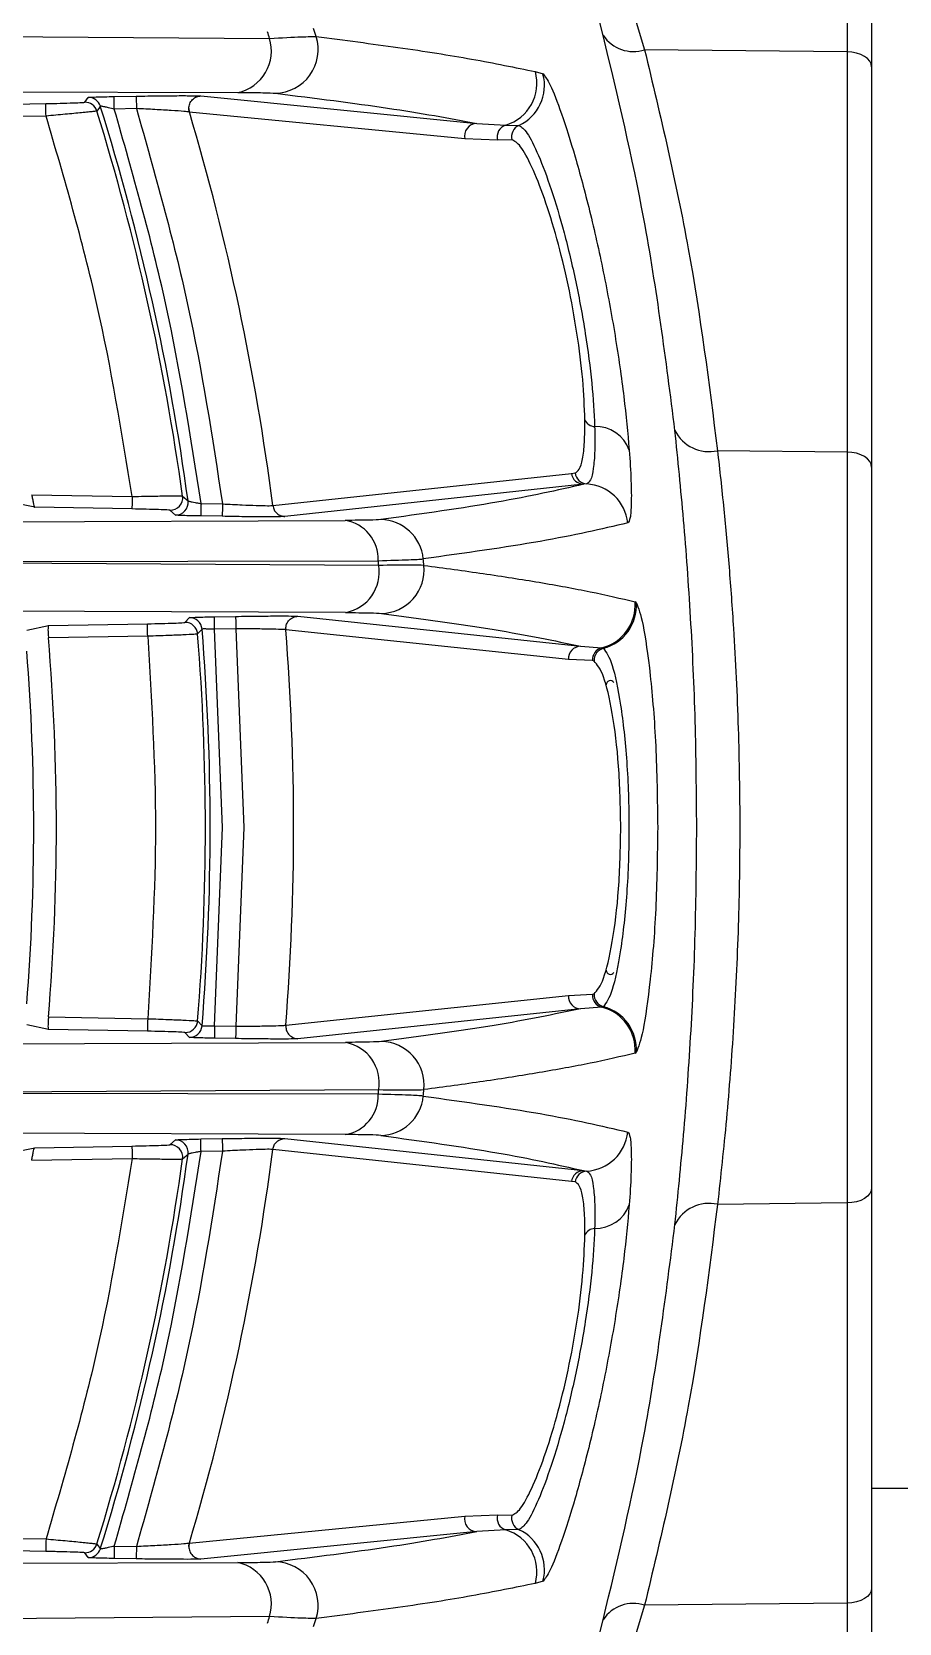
# Model space of a CAD drawing. Extents: x 17.3 to 113.1, y 4.8 to 84.5.
# Drawn here: x 109.666 to 110.706, y 34.952 to 36.861 of the extents above; entities that cross this region are included whole.
import ezdxf

# ---------------------------------------------------------------- set-up
doc = ezdxf.new("R2010")
doc.units = 0
doc.header["$MEASUREMENT"] = 0
doc.layers.add('OBJECT', color=7, linetype='CONTINUOUS')

msp = doc.modelspace()

# ---------------------------------------------------------------- linework, layer by layer
at = {"layer": 'OBJECT'}
for p, q in [((110.6727, 44.0865), (110.6727, 35.1139)), ((110.6432, 36.957), (110.6432, 36.8368)), ((110.3508, 36.8566), (110.3337, 36.9225)), ((110.383, 36.8964), (110.4004, 36.8393)), ((109.299, 36.8578), (109.9507, 36.8529)), ((110.6432, 36.8368), (110.4004, 36.8393)), ((110.6432, 36.8368), (110.6432, 36.3568)), ((110.2694, 36.8131), (110.2786, 36.8103)), ((109.2622, 36.7899), (109.9127, 36.7881)), ((109.7289, 36.7764), (109.7331, 36.7822)), ((109.7642, 36.7832), (109.7907, 36.7837)), ((109.8684, 36.7839), (110.1991, 36.751)), ((109.5549, 36.7726), (109.6823, 36.7748)), ((109.7477, 36.7716), (109.7435, 36.7658)), ((109.791, 36.7687), (109.7644, 36.7682)), ((109.8538, 36.7689), (109.8544, 36.7646)), ((109.8544, 36.7646), (109.8538, 36.7689)), ((110.1849, 36.7323), (109.8544, 36.7646)), ((109.6826, 36.7598), (109.5585, 36.7576)), ((110.1991, 36.751), (110.234, 36.7489)), ((110.234, 36.7489), (110.2496, 36.7486)), ((110.2239, 36.7309), (110.1849, 36.7323)), ((110.2413, 36.7314), (110.2239, 36.7309)), ((110.6432, 36.3568), (110.4879, 36.3584)), ((110.6432, 36.3568), (110.6432, 35.4562)), ((109.9546, 36.2926), (110.3126, 36.3312)), ((110.3126, 36.3312), (110.3171, 36.3317)), ((109.6655, 36.3056), (109.7859, 36.3035)), ((109.8464, 36.304), (109.8529, 36.2982)), ((110.3271, 36.3181), (109.9691, 36.2795)), ((110.331, 36.3186), (110.3271, 36.3181)), ((109.669, 36.2906), (109.6417, 36.2963)), ((109.7856, 36.2885), (109.669, 36.2906)), ((109.8378, 36.2811), (109.8312, 36.287)), ((109.8685, 36.2951), (109.8942, 36.2946)), ((109.4262, 36.2724), (110.0414, 36.2748)), ((109.894, 36.2797), (109.8682, 36.2801)), ((109.4658, 36.2251), (110.081, 36.2265)), ((110.0816, 36.2208), (109.4659, 36.2243)), ((110.3904, 36.1762), (110.3891, 36.1772)), ((110.0419, 36.1642), (109.4263, 36.1667)), ((109.6854, 36.1488), (109.8042, 36.1508)), ((109.8492, 36.1524), (109.8545, 36.1582)), ((109.8845, 36.1592), (109.91, 36.1597)), ((109.9847, 36.1598), (110.3237, 36.1239)), ((109.6596, 36.1431), (109.6854, 36.1488)), ((109.8045, 36.1358), (109.6854, 36.1338)), ((109.8697, 36.1444), (109.8644, 36.1386)), ((109.9102, 36.1447), (109.8847, 36.1442)), ((109.8944, 35.9065), (109.8847, 36.1442)), ((109.9102, 36.1447), (109.9199, 35.9065)), ((109.9701, 36.1448), (109.9701, 36.1437)), ((109.9701, 36.1437), (109.9701, 36.1448)), ((110.3091, 36.108), (109.9701, 36.1437)), ((110.3237, 36.1239), (110.3492, 36.122)), ((110.3492, 36.122), (110.3511, 36.1215)), ((110.3379, 36.1066), (110.3091, 36.108)), ((110.3399, 36.1061), (110.3379, 36.1066)), ((109.8847, 35.6687), (109.8944, 35.9065)), ((109.9199, 35.9065), (109.9102, 35.6683)), ((109.9701, 35.6693), (110.3091, 35.7049)), ((110.3091, 35.7049), (110.3379, 35.7064)), ((110.3379, 35.7064), (110.3399, 35.7068)), ((109.6854, 35.6792), (109.8045, 35.6771)), ((109.8644, 35.6744), (109.8697, 35.6685)), ((110.3237, 35.6891), (109.9847, 35.6531)), ((110.3492, 35.6909), (110.3237, 35.6891)), ((110.3511, 35.6915), (110.3492, 35.6909)), ((109.6854, 35.6642), (109.6596, 35.6699)), ((109.8042, 35.6621), (109.6854, 35.6642)), ((109.8545, 35.6548), (109.8492, 35.6606)), ((109.8847, 35.6687), (109.9102, 35.6683)), ((109.9701, 35.6693), (109.9701, 35.6681)), ((109.9701, 35.6681), (109.9701, 35.6693)), ((109.4263, 35.6463), (110.0419, 35.6487)), ((109.91, 35.6533), (109.8845, 35.6537)), ((110.3891, 35.6358), (110.3904, 35.6368)), ((110.081, 35.5865), (109.4658, 35.5879)), ((109.4659, 35.5886), (110.0816, 35.5921)), ((110.0414, 35.5382), (109.4262, 35.5406)), ((109.6417, 35.5167), (109.669, 35.5224)), ((109.669, 35.5224), (109.7856, 35.5244)), ((109.8312, 35.526), (109.8378, 35.5318)), ((109.8682, 35.5329), (109.894, 35.5333)), ((110.3126, 35.4817), (109.9546, 35.5204)), ((109.9691, 35.5335), (110.3271, 35.4949)), ((109.6655, 35.5073), (109.7859, 35.5094)), ((109.8464, 35.509), (109.8529, 35.5148)), ((109.8942, 35.5183), (109.8685, 35.5179)), ((110.3271, 35.4949), (110.331, 35.4944)), ((110.3171, 35.4813), (110.3126, 35.4817)), ((110.6432, 35.4562), (110.4879, 35.4545)), ((110.6432, 35.4562), (110.6432, 34.9762)), ((110.6727, 35.1139), (110.8607, 35.1139)), ((110.6727, 35.1139), (110.6727, 34.8945)), ((110.1849, 35.0806), (110.2239, 35.082)), ((110.2239, 35.082), (110.2413, 35.0816)), ((109.8544, 35.0483), (110.1849, 35.0806)), ((110.234, 35.064), (110.1991, 35.0619)), ((110.2496, 35.0643), (110.234, 35.064)), ((109.5585, 35.0553), (109.6826, 35.0532)), ((109.7435, 35.0471), (109.7477, 35.0413)), ((109.7644, 35.0447), (109.791, 35.0443)), ((109.8544, 35.0483), (109.8538, 35.0441)), ((109.8538, 35.0441), (109.8544, 35.0483)), ((110.1991, 35.0619), (109.8684, 35.0291)), ((109.2622, 35.0231), (109.9127, 35.0249)), ((109.6823, 35.0382), (109.5549, 35.0404)), ((109.7331, 35.0308), (109.7289, 35.0366)), ((109.7907, 35.0293), (109.7642, 35.0298)), ((110.2786, 35.0027), (110.2694, 34.9999)), ((110.4004, 34.9736), (110.383, 34.9165)), ((110.6432, 34.9762), (110.4004, 34.9736)), ((110.6432, 34.9762), (110.6432, 34.856)), ((109.9507, 34.96), (109.299, 34.9551)), ((110.3337, 34.8904), (110.3508, 34.9563))]:
    msp.add_line(p, q, dxfattribs=at)
at = {"layer": 'OBJECT', "flags": 128}
for points in [[(110.6727, 36.8188), (110.6721, 36.8223), (110.6705, 36.8256), (110.6677, 36.8287), (110.6641, 36.8314), (110.6596, 36.8336), (110.6545, 36.8353), (110.649, 36.8364), (110.6432, 36.8368)], [(109.7644, 36.7682), (109.7644, 36.7711), (109.7643, 36.7739), (109.7643, 36.7765), (109.7643, 36.7787), (109.7642, 36.7806), (109.7642, 36.782), (109.7642, 36.7829), (109.7642, 36.7832)], [(109.7907, 36.7837), (109.7907, 36.7833), (109.7907, 36.7825), (109.7907, 36.7811), (109.7908, 36.7792), (109.7908, 36.7769), (109.7909, 36.7744), (109.7909, 36.7716), (109.791, 36.7687)], [(109.6826, 36.7598), (109.6825, 36.7627), (109.6825, 36.7655), (109.6824, 36.7681), (109.6824, 36.7703), (109.6823, 36.7722), (109.6823, 36.7736), (109.6823, 36.7745), (109.6823, 36.7748)], [(110.6727, 36.3388), (110.6721, 36.3423), (110.6705, 36.3456), (110.6677, 36.3487), (110.6641, 36.3514), (110.6596, 36.3536), (110.6545, 36.3553), (110.649, 36.3564), (110.6432, 36.3568)], [(109.7859, 36.3035), (109.7858, 36.3006), (109.7858, 36.2978), (109.7857, 36.2953), (109.7857, 36.293), (109.7856, 36.2911), (109.7856, 36.2897), (109.7856, 36.2889), (109.7856, 36.2885)], [(109.8685, 36.2951), (109.8684, 36.2922), (109.8684, 36.2894), (109.8683, 36.2868), (109.8683, 36.2846), (109.8682, 36.2827), (109.8682, 36.2813), (109.8682, 36.2804), (109.8682, 36.2801)], [(109.8942, 36.2946), (109.8942, 36.2918), (109.8941, 36.289), (109.8941, 36.2864), (109.894, 36.2841), (109.894, 36.2823), (109.894, 36.2809), (109.894, 36.28), (109.894, 36.2797)], [(109.8045, 36.1358), (109.8044, 36.1387), (109.8044, 36.1415), (109.8043, 36.1441), (109.8043, 36.1464), (109.8042, 36.1482), (109.8042, 36.1496), (109.8042, 36.1505), (109.8042, 36.1508)], [(109.8847, 36.1442), (109.8847, 36.1471), (109.8846, 36.1499), (109.8846, 36.1525), (109.8845, 36.1547), (109.8845, 36.1566), (109.8845, 36.158), (109.8845, 36.1589), (109.8845, 36.1592)], [(109.91, 36.1597), (109.91, 36.1593), (109.91, 36.1585), (109.91, 36.1571), (109.9101, 36.1552), (109.9101, 36.1529), (109.9101, 36.1504), (109.9102, 36.1476), (109.9102, 36.1447)], [(109.8045, 35.6771), (109.8044, 35.6742), (109.8044, 35.6714), (109.8043, 35.6689), (109.8043, 35.6666), (109.8042, 35.6647), (109.8042, 35.6633), (109.8042, 35.6625), (109.8042, 35.6621)], [(109.8847, 35.6687), (109.8847, 35.6658), (109.8846, 35.6631), (109.8846, 35.6605), (109.8845, 35.6582), (109.8845, 35.6564), (109.8845, 35.655), (109.8845, 35.6541), (109.8845, 35.6537)], [(109.9102, 35.6683), (109.9102, 35.6654), (109.9101, 35.6626), (109.9101, 35.66), (109.9101, 35.6578), (109.91, 35.6559), (109.91, 35.6545), (109.91, 35.6536), (109.91, 35.6533)], [(109.7856, 35.5244), (109.7856, 35.5241), (109.7856, 35.5232), (109.7856, 35.5218), (109.7857, 35.5199), (109.7857, 35.5177), (109.7858, 35.5151), (109.7858, 35.5123), (109.7859, 35.5094)], [(109.8685, 35.5179), (109.8684, 35.5208), (109.8684, 35.5235), (109.8683, 35.5261), (109.8683, 35.5284), (109.8682, 35.5302), (109.8682, 35.5316), (109.8682, 35.5325), (109.8682, 35.5329)], [(109.894, 35.5333), (109.894, 35.533), (109.894, 35.5321), (109.894, 35.5307), (109.894, 35.5288), (109.8941, 35.5266), (109.8941, 35.524), (109.8942, 35.5212), (109.8942, 35.5183)], [(110.6727, 35.4742), (110.6721, 35.4707), (110.6705, 35.4674), (110.6677, 35.4643), (110.6641, 35.4616), (110.6596, 35.4593), (110.6545, 35.4576), (110.649, 35.4566), (110.6432, 35.4562)], [(109.6826, 35.0532), (109.6825, 35.0503), (109.6825, 35.0475), (109.6824, 35.0449), (109.6824, 35.0426), (109.6823, 35.0408), (109.6823, 35.0394), (109.6823, 35.0385), (109.6823, 35.0382)], [(109.7644, 35.0447), (109.7644, 35.0419), (109.7643, 35.0391), (109.7643, 35.0365), (109.7643, 35.0342), (109.7642, 35.0324), (109.7642, 35.031), (109.7642, 35.0301), (109.7642, 35.0298)], [(109.791, 35.0443), (109.7909, 35.0414), (109.7909, 35.0386), (109.7908, 35.036), (109.7908, 35.0338), (109.7907, 35.0319), (109.7907, 35.0305), (109.7907, 35.0296), (109.7907, 35.0293)], [(110.6727, 34.9942), (110.6721, 34.9907), (110.6705, 34.9874), (110.6677, 34.9843), (110.6641, 34.9816), (110.6596, 34.9793), (110.6545, 34.9776), (110.649, 34.9766), (110.6432, 34.9762)]]:
    msp.add_lwpolyline(points, dxfattribs=at)
at = {"layer": 'OBJECT'}
for centre, radius, start, end in [((106.9727, 35.9065), 3.1248, 17.6308, 17.7829), ((106.9727, 35.9065), 3.1787, 17.364, 17.5454), ((110.3869, 36.8803), 0.0431, 213.2466, 288.3213), ((109.9017, 36.838), 0.0512, 282.3926, 16.906), ((109.9564, 36.8396), 0.0525, 271.4585, 17.2007), ((110.2187, 36.7992), 0.0526, 286.9459, 15.2622), ((110.2278, 36.7965), 0.0526, 294.4662, 15.1018), ((109.7334, 36.7672), 0.015, 17.3288, 90.9869), ((109.7292, 36.7614), 0.015, 17.2459, 90.9849), ((106.9727, 35.9065), 2.901, 7.876, 17.2309), ((106.9727, 35.9065), 2.9067, 7.7442, 17.3155), ((106.9727, 35.9065), 3.0068, 7.3777, 16.5831), ((106.9727, 35.9065), 3.0068, 7.3777, 16.5831), ((109.8549, 36.7631), 0.00156, 105.815, 107.2547), ((110.1995, 36.736), 0.015, 91.564, 194.2876), ((110.2385, 36.7346), 0.015, 107.3187, 194.1902), ((110.2559, 36.735), 0.015, 114.9097, 194.0521), ((110.341, 36.4008), 0.0134, 204.0691, 267.8153), ((110.3414, 36.3442), 0.0433, 20.2316, 91.156), ((110.4778, 36.403), 0.0457, 206.2361, 282.7695), ((110.3274, 36.3331), 0.0149, 186.9997, 268.6159), ((110.3319, 36.3335), 0.0149, 186.9843, 266.5632), ((109.8315, 36.302), 0.015, 269.0261, 7.8494), ((110.3281, 36.2661), 0.0525, 6.1133, 86.8308), ((109.838, 36.2961), 0.015, 269.0244, 7.7188), ((110.0339, 36.2283), 0.0471, 357.8401, 80.9467), ((110.0829, 36.2234), 0.0524, 5.6743, 88.6973), ((106.9727, 35.9065), 3.1787, 5.6762, 5.8165), ((110.033, 36.2127), 0.0492, 280.3883, 9.5391), ((106.9727, 35.9065), 3.1248, 5.7738, 5.8783), ((110.0836, 36.2157), 0.0525, 271.3645, 5.6754), ((110.3367, 36.1731), 0.0525, 283.7623, 4.4774), ((110.3379, 36.1725), 0.0527, 284.5221, 4.0616), ((109.8495, 36.1374), 0.015, 4.6087, 90.9816), ((109.8547, 36.1432), 0.015, 4.7136, 90.9819), ((106.9727, 35.9065), 2.7223, 355.2106, 4.7894), ((106.9727, 35.9065), 2.901, 355.4106, 4.5894), ((106.9727, 35.9065), 2.9067, 355.3046, 4.6954), ((106.9727, 35.9065), 3.0068, 355.4759, 4.5241), ((109.97, 36.1455), 0.0019, 274.1382, 275.3178), ((106.9727, 35.9065), 3.0068, 355.4759, 4.5241), ((106.9727, 35.9065), 2.6951, 355.497, 4.503), ((110.3241, 36.1089), 0.015, 91.4548, 183.526), ((110.3529, 36.1075), 0.015, 104.0851, 183.5487), ((110.355, 36.1069), 0.0151, 105.1707, 182.8192), ((110.3594, 36.0776), 0.005, 32.5681, 180), ((110.3594, 35.7353), 0.005, 180, 327.4319), ((110.3241, 35.704), 0.015, 176.474, 268.5452), ((110.3529, 35.7054), 0.015, 176.4513, 255.9149), ((110.355, 35.7061), 0.0151, 177.1808, 254.8293), ((109.8495, 35.6756), 0.015, 269.0184, 355.3913), ((110.3367, 35.6399), 0.0525, 355.5221, 76.2382), ((110.3379, 35.6405), 0.0527, 355.9384, 75.4779), ((109.8547, 35.6698), 0.015, 269.0181, 355.2864), ((109.97, 35.6674), 0.0019, 84.6822, 85.8618), ((110.033, 35.6003), 0.0492, 350.4609, 79.6117), ((110.0836, 35.5973), 0.0525, 354.3248, 88.6355), ((110.0339, 35.5847), 0.0471, 279.0525, 2.1603), ((106.9727, 35.9065), 3.1248, 354.1217, 354.2262), ((110.0829, 35.5895), 0.0524, 271.303, 354.3254), ((106.9727, 35.9065), 3.1787, 354.1835, 354.3238), ((110.3281, 35.5468), 0.0525, 273.1692, 353.8867), ((109.8315, 35.511), 0.015, 352.1502, 90.9742), ((109.838, 35.5168), 0.015, 352.2812, 90.9756), ((106.9727, 35.9065), 3.0068, 343.4169, 352.6223), ((106.9727, 35.9065), 3.0068, 343.4169, 352.6223), ((106.9727, 35.9065), 2.901, 342.7691, 352.124), ((106.9727, 35.9065), 2.9067, 342.6845, 352.2558), ((110.3274, 35.4799), 0.0149, 91.3828, 173.0016), ((110.3319, 35.4795), 0.0149, 93.4368, 173.0157), ((110.3414, 35.4688), 0.0433, 268.844, 339.7684), ((110.4778, 35.41), 0.0457, 77.2302, 153.7642), ((110.341, 35.4121), 0.0134, 92.1835, 155.932), ((110.2385, 35.0783), 0.015, 165.8125, 252.6778), ((110.2559, 35.078), 0.015, 165.948, 245.0902), ((110.1995, 35.0769), 0.015, 165.712, 268.4381), ((110.2187, 35.0137), 0.0526, 344.7375, 73.0548), ((110.2278, 35.0164), 0.0526, 344.8986, 65.5337), ((109.7292, 35.0516), 0.015, 269.016, 342.7532), ((109.8543, 35.048), 0.000362, 70.365, 76.5653), ((109.7334, 35.0458), 0.015, 269.014, 342.6703), ((109.9017, 34.9749), 0.0512, 343.0942, 77.6072), ((109.9564, 34.9734), 0.0525, 342.7994, 88.5416), ((110.3869, 34.9327), 0.0431, 71.6796, 146.753), ((106.9727, 35.9065), 3.1248, 342.2171, 342.3692), ((106.9727, 35.9065), 3.1787, 342.4546, 342.636)]:
    msp.add_arc(centre, radius, start, end, dxfattribs=at)
for points, knots in [([(110.4368, 36.3828), (110.426, 36.4676), (110.4058, 36.6264), (110.3683, 36.7834), (110.3508, 36.8566)], [0, 0, 0, 0, 0.533731, 1, 1, 1, 1]), ([(109.9507, 36.8529), (109.9648, 36.8537), (109.9925, 36.8551), (110.0019, 36.8551), (110.0066, 36.8551)], [0, 0, 0, 0, 0.509049, 1, 1, 1, 1]), ([(110.0066, 36.8551), (110.0402, 36.8508), (110.1093, 36.8419), (110.1977, 36.8279), (110.2451, 36.8181), (110.2694, 36.8131)], [0, 0, 0, 0, 0.315, 0.648332, 1, 1, 1, 1]), ([(110.4004, 36.8393), (110.4194, 36.7598), (110.4573, 36.6005), (110.4777, 36.4392), (110.4879, 36.3584)], [0, 0, 0, 0, 0.498789, 1, 1, 1, 1]), ([(110.2786, 36.8103), (110.2812, 36.8072), (110.2862, 36.8013), (110.3004, 36.765), (110.317, 36.713), (110.3346, 36.6474), (110.3514, 36.5733), (110.3655, 36.4963), (110.3764, 36.4211), (110.3801, 36.3798), (110.382, 36.3592)], [0, 0, 0, 0, 0.125399, 0.250033, 0.374937, 0.500007, 0.625107, 0.75017, 0.875155, 1, 1, 1, 1]), ([(109.7331, 36.7822), (109.7332, 36.7822), (109.7335, 36.7823), (109.7361, 36.7824), (109.742, 36.7827), (109.7523, 36.783), (109.7602, 36.7831), (109.7642, 36.7832)], [0, 0, 0, 0, 0.12539, 0.250871, 0.500279, 0.749234, 1, 1, 1, 1]), ([(109.7907, 36.7837), (109.8, 36.7838), (109.8186, 36.7841), (109.843, 36.7843), (109.8617, 36.7842), (109.8662, 36.784), (109.8684, 36.7839)], [0, 0, 0, 0, 0.250139, 0.500157, 0.750082, 1, 1, 1, 1]), ([(109.8538, 36.7689), (109.854, 36.7708), (109.8543, 36.7738), (109.8563, 36.7773), (109.8589, 36.7804), (109.8629, 36.7832), (109.8667, 36.7837), (109.8684, 36.7839)], [0, 0, 0, 0, 0.251212, 0.383347, 0.515965, 0.770808, 1, 1, 1, 1]), ([(109.9127, 36.7881), (109.9239, 36.788), (109.9462, 36.7879), (109.9539, 36.7874), (109.9577, 36.7871)], [0, 0, 0, 0, 0.501563, 1, 1, 1, 1]), ([(109.9577, 36.7871), (110.0049, 36.7812), (110.0995, 36.7695), (110.1658, 36.7572), (110.1991, 36.751)], [0, 0, 0, 0, 0.498752, 1, 1, 1, 1]), ([(109.6823, 36.7748), (109.6882, 36.7749), (109.7001, 36.7751), (109.7155, 36.7756), (109.7244, 36.776), (109.7283, 36.7762), (109.7287, 36.7763), (109.7289, 36.7764)], [0, 0, 0, 0, 0.249796, 0.499322, 0.748639, 0.874246, 1, 1, 1, 1]), ([(109.7435, 36.7658), (109.7426, 36.7657), (109.7411, 36.7654), (109.7333, 36.7645), (109.723, 36.7635), (109.706, 36.7619), (109.6904, 36.7605), (109.6826, 36.7598)], [0, 0, 0, 0, 0.243736, 0.370645, 0.50077, 0.750266, 1, 1, 1, 1]), ([(109.7644, 36.7682), (109.7621, 36.7687), (109.758, 36.7696), (109.7534, 36.7707), (109.7507, 36.7712), (109.749, 36.7715), (109.7479, 36.7717), (109.7478, 36.7716), (109.7477, 36.7716)], [0, 0, 0, 0, 0.289508, 0.499704, 0.634355, 0.761754, 0.883155, 1, 1, 1, 1]), ([(109.8685, 36.2951), (109.856, 36.375), (109.8312, 36.5349), (109.7867, 36.6904), (109.7644, 36.7682)], [0, 0, 0, 0, 0.5, 1, 1, 1, 1]), ([(109.8544, 36.7646), (109.8527, 36.7649), (109.849, 36.7654), (109.8337, 36.7664), (109.8135, 36.7676), (109.7985, 36.7683), (109.791, 36.7687)], [0, 0, 0, 0, 0.239397, 0.499824, 0.74984, 1, 1, 1, 1]), ([(109.791, 36.7687), (109.8131, 36.6907), (109.8573, 36.5349), (109.8819, 36.3747), (109.8942, 36.2946)], [0, 0, 0, 0, 0.5000003, 1, 1, 1, 1]), ([(109.7859, 36.3035), (109.7733, 36.3806), (109.7483, 36.5349), (109.7045, 36.6848), (109.6826, 36.7598)], [0, 0, 0, 0, 0.5, 1, 1, 1, 1]), ([(110.2496, 36.7486), (110.2527, 36.7467), (110.2589, 36.7428), (110.2729, 36.7146), (110.2884, 36.6735), (110.3041, 36.6211), (110.3184, 36.5613), (110.3299, 36.4988), (110.3379, 36.4375), (110.3397, 36.4042), (110.3405, 36.3875)], [0, 0, 0, 0, 0.125945, 0.251061, 0.375911, 0.500546, 0.625123, 0.749825, 0.874778, 1, 1, 1, 1]), ([(110.3288, 36.3954), (110.3282, 36.4109), (110.3271, 36.442), (110.3199, 36.4992), (110.3092, 36.5578), (110.2955, 36.6137), (110.2802, 36.6627), (110.265, 36.7007), (110.251, 36.7264), (110.2446, 36.7297), (110.2413, 36.7314)], [0, 0, 0, 0, 0.1248514, 0.2496703, 0.374509, 0.4994319, 0.6244738, 0.749587, 0.8746189, 1, 1, 1, 1]), ([(110.3171, 36.3317), (110.3188, 36.3326), (110.3224, 36.3345), (110.3262, 36.3476), (110.3287, 36.3672), (110.3288, 36.386), (110.3288, 36.3954)], [0, 0, 0, 0, 0.249686, 0.500038, 0.748854, 1, 1, 1, 1]), ([(110.3405, 36.3875), (110.3407, 36.3773), (110.341, 36.3571), (110.3391, 36.3359), (110.3359, 36.3217), (110.3326, 36.3196), (110.331, 36.3186)], [0, 0, 0, 0, 0.2510338, 0.4998421, 0.7502371, 1, 1, 1, 1]), ([(110.463, 35.9065), (110.4627, 35.9491), (110.4619, 36.0345), (110.4561, 36.1589), (110.4476, 36.2774), (110.4404, 36.3476), (110.4368, 36.3828)], [0, 0, 0, 0, 0.249549, 0.499968, 0.749833, 1, 1, 1, 1]), ([(110.382, 36.3592), (110.3829, 36.3464), (110.3845, 36.321), (110.3847, 36.294), (110.3834, 36.2758), (110.3813, 36.2731), (110.3803, 36.2717)], [0, 0, 0, 0, 0.251427, 0.50031, 0.75055, 1, 1, 1, 1]), ([(110.4879, 36.3584), (110.4905, 36.3354), (110.4954, 36.2909), (110.5019, 36.219), (110.5083, 36.1318), (110.5132, 36.0274), (110.5152, 35.907), (110.5133, 35.7865), (110.5077, 35.6683), (110.4989, 35.555), (110.4916, 35.488), (110.4879, 35.4545)], [0, 0, 0, 0, 0.0871593, 0.1683777, 0.2498715, 0.3771973, 0.4995656, 0.6219989, 0.7493523, 0.8747814, 1, 1, 1, 1]), ([(110.6727, 36.3388), (110.6727, 36.3083), (110.6727, 36.2461), (110.6727, 36.1401), (110.6727, 36.0258), (110.6727, 35.9065), (110.6727, 35.7872), (110.6727, 35.6729), (110.6727, 35.5668), (110.6727, 35.5047), (110.6727, 35.4742)], [0, 0, 0, 0, 0.119315, 0.243373, 0.370808, 0.5, 0.629192, 0.756627, 0.880685, 1, 1, 1, 1]), ([(109.6655, 36.3056), (109.6658, 36.3039), (109.6663, 36.3005), (109.6672, 36.2959), (109.6681, 36.2925), (109.6687, 36.2908), (109.6689, 36.2906), (109.669, 36.2906)], [0, 0, 0, 0, 0.220974, 0.44192, 0.663505, 0.883737, 1, 1, 1, 1]), ([(109.7859, 36.3035), (109.7909, 36.3036), (109.7987, 36.3038), (109.8135, 36.304), (109.8261, 36.3042), (109.8363, 36.3042), (109.844, 36.3042), (109.8454, 36.3041), (109.8464, 36.304)], [0, 0, 0, 0, 0.160614, 0.251042, 0.500138, 0.632039, 0.759464, 1, 1, 1, 1]), ([(110.3271, 36.3181), (110.2955, 36.3109), (110.2323, 36.2965), (110.1335, 36.2827), (110.0841, 36.2758)], [0, 0, 0, 0, 0.499931, 1, 1, 1, 1]), ([(109.8312, 36.287), (109.8304, 36.2871), (109.8288, 36.2873), (109.8182, 36.2877), (109.8032, 36.2882), (109.7915, 36.2884), (109.7856, 36.2885)], [0, 0, 0, 0, 0.2499379, 0.4997093, 0.7494116, 1, 1, 1, 1]), ([(109.8529, 36.2982), (109.8532, 36.2981), (109.8536, 36.2979), (109.8556, 36.2974), (109.8579, 36.297), (109.8609, 36.2964), (109.8646, 36.2957), (109.8671, 36.2953), (109.8685, 36.2951)], [0, 0, 0, 0, 0.237397, 0.365483, 0.49985, 0.685089, 0.826417, 1, 1, 1, 1]), ([(109.8942, 36.2946), (109.9023, 36.2942), (109.9169, 36.2935), (109.9358, 36.2927), (109.9497, 36.2924), (109.953, 36.2925), (109.9546, 36.2926)], [0, 0, 0, 0, 0.275543, 0.500053, 0.755367, 1, 1, 1, 1]), ([(109.9546, 36.2926), (109.955, 36.2909), (109.9558, 36.2874), (109.9592, 36.2831), (109.9639, 36.2801), (109.9674, 36.2797), (109.9691, 36.2795)], [0, 0, 0, 0, 0.241912, 0.499998, 0.758083, 1, 1, 1, 1]), ([(109.8682, 36.2801), (109.8643, 36.2802), (109.8565, 36.2803), (109.8465, 36.2806), (109.8394, 36.2809), (109.8383, 36.2811), (109.8378, 36.2811)], [0, 0, 0, 0, 0.250074, 0.499948, 0.749383, 1, 1, 1, 1]), ([(109.9691, 36.2795), (109.967, 36.2794), (109.9629, 36.2791), (109.9451, 36.2791), (109.9214, 36.2792), (109.9031, 36.2795), (109.894, 36.2797)], [0, 0, 0, 0, 0.249736, 0.499486, 0.74926, 1, 1, 1, 1]), ([(110.0841, 36.2758), (110.0806, 36.2756), (110.0735, 36.275), (110.052, 36.2749), (110.0414, 36.2748)], [0, 0, 0, 0, 0.50155, 1, 1, 1, 1]), ([(110.3803, 36.2717), (110.3483, 36.2643), (110.2847, 36.2495), (110.1847, 36.2356), (110.135, 36.2286)], [0, 0, 0, 0, 0.50338, 1, 1, 1, 1]), ([(110.081, 36.2265), (110.0946, 36.2269), (110.1217, 36.2276), (110.1306, 36.2283), (110.135, 36.2286)], [0, 0, 0, 0, 0.503406, 1, 1, 1, 1]), ([(110.1358, 36.2209), (110.1315, 36.221), (110.1225, 36.2214), (110.0954, 36.221), (110.0816, 36.2208)], [0, 0, 0, 0, 0.488529, 1, 1, 1, 1]), ([(110.1358, 36.2209), (110.1601, 36.2176), (110.21, 36.2109), (110.2763, 36.2004), (110.3382, 36.1891), (110.3719, 36.1812), (110.3891, 36.1772)], [0, 0, 0, 0, 0.22962, 0.472827, 0.72962, 1, 1, 1, 1]), ([(110.3904, 36.1762), (110.3931, 36.1696), (110.3983, 36.1563), (110.4075, 36.0924), (110.4147, 36.0064), (110.4157, 35.9398), (110.4162, 35.9065)], [0, 0, 0, 0, 0.250566, 0.500351, 0.750175, 1, 1, 1, 1]), ([(109.8042, 36.1508), (109.81, 36.151), (109.8217, 36.1512), (109.8365, 36.1516), (109.8469, 36.1521), (109.8484, 36.1523), (109.8492, 36.1524)], [0, 0, 0, 0, 0.2499959, 0.4997866, 0.7494643, 1, 1, 1, 1]), ([(109.8545, 36.1582), (109.855, 36.1583), (109.856, 36.1584), (109.8629, 36.1587), (109.8728, 36.159), (109.8806, 36.1591), (109.8845, 36.1592)], [0, 0, 0, 0, 0.250031, 0.499862, 0.749221, 1, 1, 1, 1]), ([(109.91, 36.1597), (109.9191, 36.1598), (109.9373, 36.1601), (109.9609, 36.1602), (109.9785, 36.1602), (109.9826, 36.1599), (109.9847, 36.1598)], [0, 0, 0, 0, 0.250088, 0.50011, 0.750076, 1, 1, 1, 1]), ([(109.9701, 36.1448), (109.9703, 36.1467), (109.9706, 36.1496), (109.9724, 36.1531), (109.9743, 36.1555), (109.9767, 36.1574), (109.98, 36.1592), (109.9829, 36.1596), (109.9847, 36.1598)], [0, 0, 0, 0, 0.242736, 0.372413, 0.504175, 0.635328, 0.76326, 1, 1, 1, 1]), ([(110.0419, 36.1642), (110.0527, 36.1642), (110.0741, 36.164), (110.0813, 36.1635), (110.0849, 36.1632)], [0, 0, 0, 0, 0.501586, 1, 1, 1, 1]), ([(110.0849, 36.1632), (110.1324, 36.1568), (110.2277, 36.144), (110.2917, 36.1306), (110.3237, 36.1239)], [0, 0, 0, 0, 0.499771, 1, 1, 1, 1]), ([(109.6854, 36.1488), (109.6853, 36.1486), (109.6851, 36.1482), (109.6849, 36.1455), (109.6849, 36.1417), (109.6851, 36.1375), (109.6854, 36.1348), (109.6854, 36.1338)], [0, 0, 0, 0, 0.216895, 0.433829, 0.649927, 0.865548, 1, 1, 1, 1]), ([(109.8644, 36.1386), (109.8634, 36.1385), (109.8614, 36.1382), (109.8479, 36.1375), (109.832, 36.1368), (109.8172, 36.1363), (109.8088, 36.136), (109.8045, 36.1358)], [0, 0, 0, 0, 0.247954, 0.49951, 0.729887, 0.860093, 1, 1, 1, 1]), ([(109.8847, 36.1442), (109.8836, 36.1443), (109.8815, 36.1444), (109.8778, 36.1445), (109.8738, 36.1446), (109.8704, 36.1446), (109.8699, 36.1445), (109.8697, 36.1444)], [0, 0, 0, 0, 0.142663, 0.273849, 0.500994, 0.753137, 1, 1, 1, 1]), ([(109.9701, 36.1437), (109.9686, 36.1438), (109.9654, 36.1441), (109.9513, 36.1444), (109.9321, 36.1447), (109.9175, 36.1447), (109.9102, 36.1447)], [0, 0, 0, 0, 0.2373226, 0.5000715, 0.7500051, 1, 1, 1, 1]), ([(110.3511, 36.1215), (110.3546, 36.1165), (110.3616, 36.1067), (110.3721, 36.0562), (110.3798, 35.9873), (110.3826, 35.9064), (110.3798, 35.8256), (110.3721, 35.7567), (110.3616, 35.7063), (110.3546, 35.6964), (110.3511, 35.6915)], [0, 0, 0, 0, 0.125649, 0.250726, 0.375502, 0.500091, 0.624668, 0.749422, 0.874515, 1, 1, 1, 1]), ([(110.3719, 35.9065), (110.3714, 35.9317), (110.3703, 35.9821), (110.3621, 36.0462), (110.3512, 36.0928), (110.3437, 36.1017), (110.3399, 36.1061)], [0, 0, 0, 0, 0.249291, 0.498953, 0.749084, 1, 1, 1, 1]), ([(110.3399, 35.7068), (110.3437, 35.7113), (110.3512, 35.7201), (110.3621, 35.7667), (110.3703, 35.8309), (110.3714, 35.8813), (110.3719, 35.9065)], [0, 0, 0, 0, 0.250681, 0.500935, 0.750645, 1, 1, 1, 1]), ([(110.4162, 35.9065), (110.4157, 35.8732), (110.4147, 35.8065), (110.4075, 35.7205), (110.3983, 35.6566), (110.3931, 35.6434), (110.3904, 35.6368)], [0, 0, 0, 0, 0.24993, 0.499886, 0.749919, 1, 1, 1, 1]), ([(110.4368, 35.4302), (110.4404, 35.4653), (110.4476, 35.5356), (110.4561, 35.6541), (110.4619, 35.7785), (110.4626, 35.8637), (110.463, 35.9065)], [0, 0, 0, 0, 0.250229, 0.500882, 0.749824, 1, 1, 1, 1]), ([(109.6854, 35.6792), (109.6853, 35.6775), (109.6851, 35.6742), (109.6849, 35.6697), (109.6849, 35.6663), (109.6851, 35.6645), (109.6854, 35.6643), (109.6854, 35.6642)], [0, 0, 0, 0, 0.216298, 0.432613, 0.648378, 0.864059, 1, 1, 1, 1]), ([(109.8045, 35.6771), (109.8088, 35.677), (109.8172, 35.6767), (109.832, 35.6761), (109.8479, 35.6755), (109.8614, 35.6748), (109.8634, 35.6745), (109.8644, 35.6744)], [0, 0, 0, 0, 0.140047, 0.270377, 0.50094, 0.75227, 1, 1, 1, 1]), ([(110.3237, 35.6891), (110.2917, 35.6824), (110.2277, 35.6689), (110.1324, 35.6561), (110.0849, 35.6497)], [0, 0, 0, 0, 0.500229, 1, 1, 1, 1]), ([(109.8492, 35.6606), (109.8485, 35.6607), (109.8469, 35.6609), (109.8365, 35.6613), (109.8217, 35.6618), (109.81, 35.662), (109.8042, 35.6621)], [0, 0, 0, 0, 0.249982, 0.499767, 0.74945, 1, 1, 1, 1]), ([(109.8845, 35.6537), (109.8806, 35.6538), (109.8728, 35.654), (109.8629, 35.6543), (109.856, 35.6545), (109.855, 35.6547), (109.8545, 35.6548)], [0, 0, 0, 0, 0.250044, 0.499888, 0.749256, 1, 1, 1, 1]), ([(109.8697, 35.6685), (109.8699, 35.6685), (109.8704, 35.6684), (109.8738, 35.6684), (109.8778, 35.6685), (109.8815, 35.6686), (109.8836, 35.6687), (109.8847, 35.6687)], [0, 0, 0, 0, 0.247052, 0.499455, 0.726368, 0.857452, 1, 1, 1, 1]), ([(109.9102, 35.6683), (109.9175, 35.6683), (109.9321, 35.6683), (109.9513, 35.6685), (109.9654, 35.6689), (109.9686, 35.6692), (109.9701, 35.6693)], [0, 0, 0, 0, 0.2504931, 0.5000217, 0.7627112, 1, 1, 1, 1]), ([(109.9701, 35.6681), (109.9703, 35.6662), (109.9706, 35.6633), (109.9725, 35.6599), (109.9743, 35.6575), (109.9767, 35.6556), (109.9801, 35.6537), (109.9829, 35.6534), (109.9847, 35.6531)], [0, 0, 0, 0, 0.24273, 0.372399, 0.504166, 0.63532, 0.763244, 1, 1, 1, 1]), ([(109.9847, 35.6531), (109.9826, 35.653), (109.9785, 35.6528), (109.9609, 35.6527), (109.9373, 35.6529), (109.9191, 35.6531), (109.91, 35.6533)], [0, 0, 0, 0, 0.249768, 0.499524, 0.749281, 1, 1, 1, 1]), ([(110.0849, 35.6497), (110.0813, 35.6495), (110.0741, 35.649), (110.0526, 35.6488), (110.0419, 35.6487)], [0, 0, 0, 0, 0.50157, 1, 1, 1, 1]), ([(110.3891, 35.6358), (110.3719, 35.6317), (110.3382, 35.6239), (110.2763, 35.6126), (110.21, 35.6021), (110.1601, 35.5953), (110.1358, 35.5921)], [0, 0, 0, 0, 0.27038, 0.527173, 0.77038, 1, 1, 1, 1]), ([(110.135, 35.5843), (110.1306, 35.5847), (110.1217, 35.5854), (110.0946, 35.5861), (110.081, 35.5865)], [0, 0, 0, 0, 0.496594, 1, 1, 1, 1]), ([(110.0816, 35.5921), (110.0954, 35.5919), (110.1225, 35.5916), (110.1315, 35.5919), (110.1358, 35.5921)], [0, 0, 0, 0, 0.511471, 1, 1, 1, 1]), ([(110.135, 35.5843), (110.1847, 35.5774), (110.2847, 35.5634), (110.3483, 35.5487), (110.3803, 35.5412)], [0, 0, 0, 0, 0.49662, 1, 1, 1, 1]), ([(110.3803, 35.5412), (110.3813, 35.5399), (110.3834, 35.5371), (110.3847, 35.5189), (110.3845, 35.4919), (110.3829, 35.4665), (110.382, 35.4538)], [0, 0, 0, 0, 0.250785, 0.500021, 0.750018, 1, 1, 1, 1]), ([(109.6655, 35.5073), (109.6658, 35.5091), (109.6663, 35.5125), (109.6672, 35.517), (109.6681, 35.5205), (109.6687, 35.5221), (109.6689, 35.5223), (109.669, 35.5224)], [0, 0, 0, 0, 0.220986, 0.441921, 0.663505, 0.883737, 1, 1, 1, 1]), ([(109.7856, 35.5244), (109.7915, 35.5245), (109.8032, 35.5248), (109.8182, 35.5252), (109.8288, 35.5257), (109.8304, 35.5259), (109.8312, 35.526)], [0, 0, 0, 0, 0.2500745, 0.4999559, 0.7493881, 1, 1, 1, 1]), ([(109.8378, 35.5318), (109.8383, 35.5319), (109.8394, 35.532), (109.8465, 35.5323), (109.8564, 35.5326), (109.8643, 35.5328), (109.8682, 35.5329)], [0, 0, 0, 0, 0.249985, 0.4998, 0.749159, 1, 1, 1, 1]), ([(109.894, 35.5333), (109.9031, 35.5335), (109.9213, 35.5337), (109.9451, 35.5339), (109.9629, 35.5338), (109.967, 35.5336), (109.9691, 35.5335)], [0, 0, 0, 0, 0.250112, 0.500126, 0.75008, 1, 1, 1, 1]), ([(109.9546, 35.5204), (109.953, 35.5204), (109.9497, 35.5206), (109.9358, 35.5202), (109.9169, 35.5194), (109.9023, 35.5187), (109.8942, 35.5183)], [0, 0, 0, 0, 0.244677, 0.500062, 0.724507, 1, 1, 1, 1]), ([(109.9546, 35.5204), (109.955, 35.5221), (109.9558, 35.5256), (109.9592, 35.5299), (109.9638, 35.5328), (109.9674, 35.5333), (109.9691, 35.5335)], [0, 0, 0, 0, 0.241915, 0.500004, 0.758081, 1, 1, 1, 1]), ([(110.0841, 35.5371), (110.0806, 35.5374), (110.0735, 35.5379), (110.0521, 35.5381), (110.0414, 35.5382)], [0, 0, 0, 0, 0.498431, 1, 1, 1, 1]), ([(110.0841, 35.5371), (110.1335, 35.5303), (110.2323, 35.5165), (110.2955, 35.5021), (110.3271, 35.4949)], [0, 0, 0, 0, 0.500069, 1, 1, 1, 1]), ([(109.7859, 35.5094), (109.7733, 35.4323), (109.7483, 35.2781), (109.7045, 35.1281), (109.6826, 35.0532)], [0, 0, 0, 0, 0.499999, 1, 1, 1, 1]), ([(109.7644, 35.0447), (109.7867, 35.1225), (109.8312, 35.2781), (109.856, 35.4379), (109.8685, 35.5179)], [0, 0, 0, 0, 0.5, 1, 1, 1, 1]), ([(109.7859, 35.5094), (109.7936, 35.5093), (109.8092, 35.509), (109.8261, 35.5088), (109.8363, 35.5087), (109.844, 35.5087), (109.8454, 35.5089), (109.8464, 35.509)], [0, 0, 0, 0, 0.24968, 0.499166, 0.631329, 0.759005, 1, 1, 1, 1]), ([(109.8942, 35.5183), (109.8819, 35.4382), (109.8573, 35.2781), (109.8131, 35.1222), (109.791, 35.0443)], [0, 0, 0, 0, 0.5, 1, 1, 1, 1]), ([(109.8685, 35.5179), (109.8671, 35.5176), (109.8646, 35.5172), (109.8609, 35.5166), (109.8579, 35.516), (109.8556, 35.5155), (109.8536, 35.5151), (109.8532, 35.5149), (109.8529, 35.5148)], [0, 0, 0, 0, 0.173687, 0.315121, 0.500605, 0.634817, 0.762772, 1, 1, 1, 1]), ([(110.331, 35.4944), (110.3326, 35.4933), (110.3359, 35.4913), (110.3391, 35.477), (110.341, 35.4557), (110.3407, 35.4356), (110.3405, 35.4255)], [0, 0, 0, 0, 0.251653, 0.500766, 0.75093, 1, 1, 1, 1]), ([(110.3288, 35.4176), (110.3288, 35.4269), (110.3287, 35.4457), (110.3262, 35.4653), (110.3224, 35.4785), (110.3189, 35.4803), (110.3171, 35.4813)], [0, 0, 0, 0, 0.249435, 0.499656, 0.748628, 1, 1, 1, 1]), ([(110.382, 35.4538), (110.3801, 35.4332), (110.3764, 35.3919), (110.3655, 35.3167), (110.3514, 35.2397), (110.3346, 35.1656), (110.317, 35.0999), (110.3004, 35.0479), (110.2862, 35.0117), (110.2812, 35.0057), (110.2786, 35.0027)], [0, 0, 0, 0, 0.124845, 0.24983, 0.374893, 0.499993, 0.625062, 0.749967, 0.874601, 1, 1, 1, 1]), ([(110.4879, 35.4545), (110.4777, 35.3737), (110.4573, 35.2125), (110.4194, 35.0531), (110.4004, 34.9736)], [0, 0, 0, 0, 0.501212, 1, 1, 1, 1]), ([(110.3405, 35.4255), (110.3397, 35.4087), (110.3379, 35.3753), (110.3299, 35.3141), (110.3184, 35.2517), (110.3041, 35.1919), (110.2884, 35.1395), (110.2729, 35.0983), (110.2588, 35.0702), (110.2527, 35.0663), (110.2496, 35.0643)], [0, 0, 0, 0, 0.1256654, 0.2503632, 0.3748706, 0.4993744, 0.6239874, 0.748872, 0.8742199, 1, 1, 1, 1]), ([(110.3508, 34.9563), (110.3683, 35.0295), (110.4058, 35.1866), (110.426, 35.3454), (110.4368, 35.4302)], [0, 0, 0, 0, 0.4662685, 1, 1, 1, 1]), ([(110.2413, 35.0816), (110.2446, 35.0832), (110.251, 35.0865), (110.2649, 35.1121), (110.2801, 35.1501), (110.2954, 35.199), (110.3091, 35.255), (110.3199, 35.3135), (110.3271, 35.3709), (110.3282, 35.402), (110.3288, 35.4176)], [0, 0, 0, 0, 0.124906, 0.249953, 0.375022, 0.500104, 0.625116, 0.749959, 0.874676, 1, 1, 1, 1]), ([(109.6826, 35.0532), (109.6904, 35.0525), (109.706, 35.0511), (109.723, 35.0495), (109.7333, 35.0484), (109.7411, 35.0476), (109.7426, 35.0473), (109.7435, 35.0471)], [0, 0, 0, 0, 0.250293, 0.499691, 0.629696, 0.756484, 1, 1, 1, 1]), ([(109.7477, 35.0413), (109.7478, 35.0413), (109.7479, 35.0413), (109.749, 35.0415), (109.7507, 35.0418), (109.7534, 35.0423), (109.758, 35.0433), (109.7621, 35.0442), (109.7644, 35.0447)], [0, 0, 0, 0, 0.1169521, 0.2384805, 0.3660346, 0.5008806, 0.7108126, 1, 1, 1, 1]), ([(109.791, 35.0443), (109.7985, 35.0447), (109.8135, 35.0454), (109.8337, 35.0466), (109.849, 35.0476), (109.8527, 35.0481), (109.8544, 35.0483)], [0, 0, 0, 0, 0.250635, 0.500304, 0.760651, 1, 1, 1, 1]), ([(109.8538, 35.0441), (109.8541, 35.0421), (109.8544, 35.0391), (109.8563, 35.0356), (109.8589, 35.0325), (109.863, 35.0298), (109.8667, 35.0293), (109.8684, 35.0291)], [0, 0, 0, 0, 0.251191, 0.383289, 0.515914, 0.77076, 1, 1, 1, 1]), ([(109.9577, 35.0259), (110.0049, 35.0317), (110.0995, 35.0435), (110.1658, 35.0558), (110.1991, 35.0619)], [0, 0, 0, 0, 0.498752, 1, 1, 1, 1]), ([(109.7289, 35.0366), (109.7287, 35.0366), (109.7283, 35.0367), (109.7244, 35.037), (109.7156, 35.0374), (109.7001, 35.0378), (109.6882, 35.038), (109.6823, 35.0382)], [0, 0, 0, 0, 0.125342, 0.250838, 0.5002, 0.749633, 1, 1, 1, 1]), ([(109.7642, 35.0298), (109.7602, 35.0298), (109.7523, 35.03), (109.742, 35.0303), (109.7362, 35.0305), (109.7335, 35.0307), (109.7333, 35.0308), (109.7331, 35.0308)], [0, 0, 0, 0, 0.249848, 0.499446, 0.748666, 0.874857, 1, 1, 1, 1]), ([(109.8684, 35.0291), (109.8662, 35.029), (109.8617, 35.0287), (109.843, 35.0287), (109.8186, 35.0289), (109.8, 35.0291), (109.7907, 35.0293)], [0, 0, 0, 0, 0.249669, 0.499417, 0.749226, 1, 1, 1, 1]), ([(109.9127, 35.0249), (109.9238, 35.025), (109.9462, 35.0251), (109.9539, 35.0256), (109.9577, 35.0259)], [0, 0, 0, 0, 0.498606, 1, 1, 1, 1]), ([(110.2694, 34.9999), (110.2451, 34.9949), (110.1977, 34.9851), (110.1093, 34.9711), (110.0402, 34.9622), (110.0066, 34.9578)], [0, 0, 0, 0, 0.351668, 0.685, 1, 1, 1, 1]), ([(110.6727, 34.9942), (110.6727, 34.9785), (110.6727, 34.9467), (110.6727, 34.9126), (110.6727, 34.8901), (110.6727, 34.8873), (110.6727, 34.886)], [0, 0, 0, 0, 0.24661, 0.499999, 0.753389, 1, 1, 1, 1]), ([(110.0066, 34.9578), (110.0019, 34.9578), (109.9925, 34.9578), (109.9648, 34.9593), (109.9507, 34.96)], [0, 0, 0, 0, 0.490951, 1, 1, 1, 1])]:
    msp.add_open_spline(points, degree=3, knots=knots, dxfattribs=at)
msp.add_open_spline([(109.8045, 36.1358), (109.8091, 36.0594), (109.8184, 35.9065), (109.8091, 35.7536), (109.8045, 35.6771)], degree=3, dxfattribs=at)

doc.saveas('drawing.dxf')
